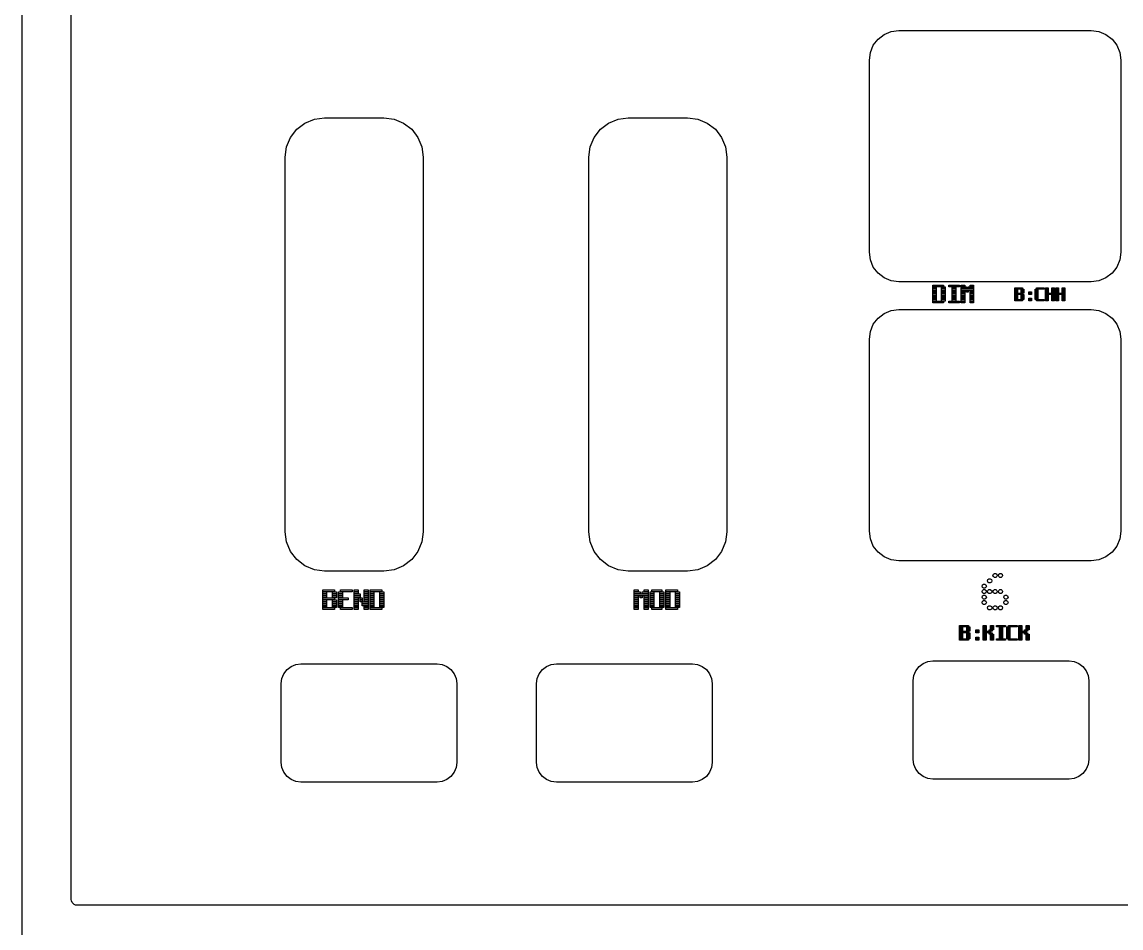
# Model space of a CAD drawing. Header units: millimetres. Extents: x 0 to 390, y 0 to 390.
# Drawn here: x 0 to 111.5, y 91.1 to 183 of the extents above; entities that cross this region are included whole.
import ezdxf

# ---------------------------------------------------------------- set-up
doc = ezdxf.new("R2010")
doc.units = ezdxf.units.MM
for name, color, linetype in [('INCISIONE', 7, 'CONTINUOUS'), ('SEGNO', 5, 'CONTINUOUS'), ('TAGLIO', 1, 'CONTINUOUS')]:
    doc.layers.add(name, color=color, linetype=linetype)

msp = doc.modelspace()

# ---------------------------------------------------------------- linework, layer by layer
at = {"layer": 'INCISIONE'}
for points in [[(92.38, 156.33), (93.46, 156.33), (93.46, 156.15), (92.38, 156.15)], [(92.38, 156.15), (92.74, 156.15), (92.74, 155.97), (92.38, 155.97)], [(93.28, 156.15), (93.64, 156.15), (93.64, 155.97), (93.28, 155.97)], [(94, 156.33), (95.08, 156.33), (95.08, 156.15), (94, 156.15)], [(94.36, 156.15), (94.72, 156.15), (94.72, 155.97), (94.36, 155.97)], [(95.26, 156.33), (95.62, 156.33), (95.62, 156.15), (95.26, 156.15)], [(95.26, 156.15), (95.8, 156.15), (95.8, 155.97), (95.26, 155.97)], [(95.98, 156.15), (96.52, 156.15), (96.52, 155.97), (95.98, 155.97)], [(96.16, 156.33), (96.52, 156.33), (96.52, 156.15), (96.16, 156.15)], [(92.38, 155.97), (92.74, 155.97), (92.74, 155.79), (92.38, 155.79)], [(92.38, 155.79), (92.74, 155.79), (92.74, 155.61), (92.38, 155.61)], [(92.38, 155.61), (92.74, 155.61), (92.74, 155.43), (92.38, 155.43)], [(92.38, 155.43), (92.74, 155.43), (92.74, 155.25), (92.38, 155.25)], [(92.38, 155.25), (92.74, 155.25), (92.74, 155.07), (92.38, 155.07)], [(92.38, 155.07), (92.74, 155.07), (92.74, 154.89), (92.38, 154.89)], [(93.28, 155.97), (93.64, 155.97), (93.64, 155.79), (93.28, 155.79)], [(93.28, 155.79), (93.64, 155.79), (93.64, 155.61), (93.28, 155.61)], [(93.28, 155.61), (93.64, 155.61), (93.64, 155.43), (93.28, 155.43)], [(93.28, 155.43), (93.64, 155.43), (93.64, 155.25), (93.28, 155.25)], [(93.28, 155.25), (93.64, 155.25), (93.64, 155.07), (93.28, 155.07)], [(93.28, 155.07), (93.64, 155.07), (93.64, 154.89), (93.28, 154.89)], [(94.36, 155.97), (94.72, 155.97), (94.72, 155.79), (94.36, 155.79)], [(94.36, 155.79), (94.72, 155.79), (94.72, 155.61), (94.36, 155.61)], [(94.36, 155.61), (94.72, 155.61), (94.72, 155.43), (94.36, 155.43)], [(94.36, 155.43), (94.72, 155.43), (94.72, 155.25), (94.36, 155.25)], [(94.36, 155.25), (94.72, 155.25), (94.72, 155.07), (94.36, 155.07)], [(94.36, 155.07), (94.72, 155.07), (94.72, 154.89), (94.36, 154.89)], [(95.26, 155.97), (96.52, 155.97), (96.52, 155.79), (95.26, 155.79)], [(95.26, 155.79), (95.62, 155.79), (95.62, 155.61), (95.26, 155.61)], [(95.26, 155.61), (95.62, 155.61), (95.62, 155.43), (95.26, 155.43)], [(95.26, 155.43), (95.62, 155.43), (95.62, 155.25), (95.26, 155.25)], [(95.26, 155.25), (95.62, 155.25), (95.62, 155.07), (95.26, 155.07)], [(95.26, 155.07), (95.62, 155.07), (95.62, 154.89), (95.26, 154.89)], [(95.8, 155.79), (95.98, 155.79), (95.98, 155.61), (95.8, 155.61)], [(96.16, 155.79), (96.52, 155.79), (96.52, 155.61), (96.16, 155.61)], [(96.16, 155.61), (96.52, 155.61), (96.52, 155.43), (96.16, 155.43)], [(96.16, 155.43), (96.52, 155.43), (96.52, 155.25), (96.16, 155.25)], [(96.16, 155.25), (96.52, 155.25), (96.52, 155.07), (96.16, 155.07)], [(96.16, 155.07), (96.52, 155.07), (96.52, 154.89), (96.16, 154.89)], [(100.7, 156.03), (101.48, 156.03), (101.48, 155.9), (100.7, 155.9)], [(100.7, 155.9), (100.96, 155.9), (100.96, 155.77), (100.7, 155.77)], [(100.7, 155.77), (100.96, 155.77), (100.96, 155.64), (100.7, 155.64)], [(100.7, 155.64), (100.96, 155.64), (100.96, 155.51), (100.7, 155.51)], [(100.7, 155.51), (101.48, 155.51), (101.48, 155.38), (100.7, 155.38)], [(100.7, 155.38), (100.96, 155.38), (100.96, 155.25), (100.7, 155.25)], [(100.7, 155.25), (100.96, 155.25), (100.96, 155.12), (100.7, 155.12)], [(100.7, 155.12), (100.96, 155.12), (100.96, 154.99), (100.7, 154.99)], [(100.7, 154.99), (100.96, 154.99), (100.96, 154.86), (100.7, 154.86)], [(101.35, 155.9), (101.61, 155.9), (101.61, 155.77), (101.35, 155.77)], [(101.35, 155.77), (101.61, 155.77), (101.61, 155.64), (101.35, 155.64)], [(101.35, 155.64), (101.61, 155.64), (101.61, 155.51), (101.35, 155.51)], [(101.35, 155.38), (101.61, 155.38), (101.61, 155.25), (101.35, 155.25)], [(101.35, 155.25), (101.61, 155.25), (101.61, 155.12), (101.35, 155.12)], [(101.35, 155.12), (101.61, 155.12), (101.61, 154.99), (101.35, 154.99)], [(101.35, 154.99), (101.61, 154.99), (101.61, 154.86), (101.35, 154.86)], [(102.13, 155.64), (102.39, 155.64), (102.39, 155.51), (102.13, 155.51)], [(102.13, 155.51), (102.39, 155.51), (102.39, 155.38), (102.13, 155.38)], [(102.13, 154.99), (102.39, 154.99), (102.39, 154.86), (102.13, 154.86)], [(102.78, 155.9), (103.04, 155.9), (103.04, 155.77), (102.78, 155.77)], [(102.78, 155.77), (103.04, 155.77), (103.04, 155.64), (102.78, 155.64)], [(102.78, 155.64), (103.04, 155.64), (103.04, 155.51), (102.78, 155.51)], [(102.78, 155.51), (103.04, 155.51), (103.04, 155.38), (102.78, 155.38)], [(102.78, 155.38), (103.04, 155.38), (103.04, 155.25), (102.78, 155.25)], [(102.78, 155.25), (103.04, 155.25), (103.04, 155.12), (102.78, 155.12)], [(102.78, 155.12), (103.04, 155.12), (103.04, 154.99), (102.78, 154.99)], [(102.78, 154.99), (103.04, 154.99), (103.04, 154.86), (102.78, 154.86)], [(102.91, 156.03), (103.69, 156.03), (103.69, 155.9), (102.91, 155.9)], [(103.82, 156.03), (104.08, 156.03), (104.08, 155.9), (103.82, 155.9)], [(103.82, 155.9), (104.08, 155.9), (104.08, 155.77), (103.82, 155.77)], [(103.82, 155.77), (104.08, 155.77), (104.08, 155.64), (103.82, 155.64)], [(103.82, 155.64), (104.08, 155.64), (104.08, 155.51), (103.82, 155.51)], [(103.82, 155.51), (104.73, 155.51), (104.73, 155.38), (103.82, 155.38)], [(103.82, 155.38), (104.08, 155.38), (104.08, 155.25), (103.82, 155.25)], [(103.82, 155.25), (104.08, 155.25), (104.08, 155.12), (103.82, 155.12)], [(103.82, 155.12), (104.08, 155.12), (104.08, 154.99), (103.82, 154.99)], [(103.82, 154.99), (104.08, 154.99), (104.08, 154.86), (103.82, 154.86)], [(104.47, 156.03), (104.73, 156.03), (104.73, 155.9), (104.47, 155.9)], [(104.47, 155.9), (104.73, 155.9), (104.73, 155.77), (104.47, 155.77)], [(104.47, 155.77), (104.73, 155.77), (104.73, 155.64), (104.47, 155.64)], [(104.47, 155.64), (104.73, 155.64), (104.73, 155.51), (104.47, 155.51)], [(104.47, 155.38), (104.73, 155.38), (104.73, 155.25), (104.47, 155.25)], [(104.47, 155.25), (104.73, 155.25), (104.73, 155.12), (104.47, 155.12)], [(104.47, 155.12), (104.73, 155.12), (104.73, 154.99), (104.47, 154.99)], [(104.47, 154.99), (104.73, 154.99), (104.73, 154.86), (104.47, 154.86)], [(104.86, 156.03), (105.12, 156.03), (105.12, 155.9), (104.86, 155.9)], [(104.86, 155.9), (105.12, 155.9), (105.12, 155.77), (104.86, 155.77)], [(104.86, 155.77), (105.12, 155.77), (105.12, 155.64), (104.86, 155.64)], [(104.86, 155.64), (105.12, 155.64), (105.12, 155.51), (104.86, 155.51)], [(104.86, 155.51), (105.77, 155.51), (105.77, 155.38), (104.86, 155.38)], [(104.86, 155.38), (105.12, 155.38), (105.12, 155.25), (104.86, 155.25)], [(104.86, 155.25), (105.12, 155.25), (105.12, 155.12), (104.86, 155.12)], [(104.86, 155.12), (105.12, 155.12), (105.12, 154.99), (104.86, 154.99)], [(104.86, 154.99), (105.12, 154.99), (105.12, 154.86), (104.86, 154.86)], [(105.51, 156.03), (105.77, 156.03), (105.77, 155.9), (105.51, 155.9)], [(105.51, 155.9), (105.77, 155.9), (105.77, 155.77), (105.51, 155.77)], [(105.51, 155.77), (105.77, 155.77), (105.77, 155.64), (105.51, 155.64)], [(105.51, 155.64), (105.77, 155.64), (105.77, 155.51), (105.51, 155.51)], [(105.51, 155.38), (105.77, 155.38), (105.77, 155.25), (105.51, 155.25)], [(105.51, 155.25), (105.77, 155.25), (105.77, 155.12), (105.51, 155.12)], [(105.51, 155.12), (105.77, 155.12), (105.77, 154.99), (105.51, 154.99)], [(105.51, 154.99), (105.77, 154.99), (105.77, 154.86), (105.51, 154.86)], [(92.38, 154.89), (92.74, 154.89), (92.74, 154.71), (92.38, 154.71)], [(92.38, 154.71), (93.46, 154.71), (93.46, 154.53), (92.38, 154.53)], [(93.28, 154.89), (93.64, 154.89), (93.64, 154.71), (93.28, 154.71)], [(94, 154.71), (95.08, 154.71), (95.08, 154.53), (94, 154.53)], [(94.36, 154.89), (94.72, 154.89), (94.72, 154.71), (94.36, 154.71)], [(95.26, 154.89), (95.62, 154.89), (95.62, 154.71), (95.26, 154.71)], [(95.26, 154.71), (95.62, 154.71), (95.62, 154.53), (95.26, 154.53)], [(96.16, 154.89), (96.52, 154.89), (96.52, 154.71), (96.16, 154.71)], [(96.16, 154.71), (96.52, 154.71), (96.52, 154.53), (96.16, 154.53)], [(100.7, 154.86), (101.48, 154.86), (101.48, 154.73), (100.7, 154.73)], [(102.13, 154.86), (102.39, 154.86), (102.39, 154.73), (102.13, 154.73)], [(102.91, 154.86), (103.69, 154.86), (103.69, 154.73), (102.91, 154.73)], [(103.82, 154.86), (104.08, 154.86), (104.08, 154.73), (103.82, 154.73)], [(104.47, 154.86), (104.73, 154.86), (104.73, 154.73), (104.47, 154.73)], [(104.86, 154.86), (105.12, 154.86), (105.12, 154.73), (104.86, 154.73)], [(105.51, 154.86), (105.77, 154.86), (105.77, 154.73), (105.51, 154.73)], [(97.815, 125.775), (97.774, 125.649), (97.666, 125.571), (97.534, 125.571), (97.426, 125.649), (97.385, 125.775), (97.426, 125.901), (97.534, 125.979), (97.666, 125.979), (97.774, 125.901)], [(98.365, 126.325), (98.324, 126.199), (98.216, 126.121), (98.084, 126.121), (97.976, 126.199), (97.935, 126.325), (97.976, 126.451), (98.084, 126.529), (98.216, 126.529), (98.324, 126.451)], [(98.915, 126.875), (98.874, 126.749), (98.766, 126.671), (98.634, 126.671), (98.526, 126.749), (98.485, 126.875), (98.526, 127.001), (98.634, 127.079), (98.766, 127.079), (98.874, 127.001)], [(99.465, 126.875), (99.424, 126.749), (99.316, 126.671), (99.184, 126.671), (99.076, 126.749), (99.035, 126.875), (99.076, 127.001), (99.184, 127.079), (99.316, 127.079), (99.424, 127.001)], [(30.5, 125.4), (31.7, 125.4), (31.7, 125.2), (30.5, 125.2)], [(30.5, 125.2), (30.9, 125.2), (30.9, 125), (30.5, 125)], [(30.5, 125), (30.9, 125), (30.9, 124.8), (30.5, 124.8)], [(31.5, 125.2), (31.9, 125.2), (31.9, 125), (31.5, 125)], [(31.5, 125), (31.9, 125), (31.9, 124.8), (31.5, 124.8)], [(32.1, 125.2), (32.5, 125.2), (32.5, 125), (32.1, 125)], [(32.1, 125), (32.5, 125), (32.5, 124.8), (32.1, 124.8)], [(32.3, 125.4), (33.5, 125.4), (33.5, 125.2), (32.3, 125.2)], [(33.7, 125.4), (34.1, 125.4), (34.1, 125.2), (33.7, 125.2)], [(33.7, 125.2), (34.1, 125.2), (34.1, 125), (33.7, 125)], [(33.7, 125), (34.3, 125), (34.3, 124.8), (33.7, 124.8)], [(34.7, 125.4), (35.1, 125.4), (35.1, 125.2), (34.7, 125.2)], [(34.7, 125.2), (35.1, 125.2), (35.1, 125), (34.7, 125)], [(34.7, 125), (35.1, 125), (35.1, 124.8), (34.7, 124.8)], [(35.3, 125.4), (36.5, 125.4), (36.5, 125.2), (35.3, 125.2)], [(35.3, 125.2), (35.7, 125.2), (35.7, 125), (35.3, 125)], [(35.3, 125), (35.7, 125), (35.7, 124.8), (35.3, 124.8)], [(36.3, 125.2), (36.7, 125.2), (36.7, 125), (36.3, 125)], [(36.3, 125), (36.7, 125), (36.7, 124.8), (36.3, 124.8)], [(62.1, 125.4), (62.5, 125.4), (62.5, 125.2), (62.1, 125.2)], [(62.1, 125.2), (62.7, 125.2), (62.7, 125), (62.1, 125)], [(62.1, 125), (63.5, 125), (63.5, 124.8), (62.1, 124.8)], [(62.9, 125.2), (63.5, 125.2), (63.5, 125), (62.9, 125)], [(63.1, 125.4), (63.5, 125.4), (63.5, 125.2), (63.1, 125.2)], [(63.7, 125.2), (64.1, 125.2), (64.1, 125), (63.7, 125)], [(63.7, 125), (64.1, 125), (64.1, 124.8), (63.7, 124.8)], [(63.9, 125.4), (64.9, 125.4), (64.9, 125.2), (63.9, 125.2)], [(64.7, 125.2), (65.1, 125.2), (65.1, 125), (64.7, 125)], [(64.7, 125), (65.1, 125), (65.1, 124.8), (64.7, 124.8)], [(65.3, 125.4), (66.5, 125.4), (66.5, 125.2), (65.3, 125.2)], [(65.3, 125.2), (65.7, 125.2), (65.7, 125), (65.3, 125)], [(65.3, 125), (65.7, 125), (65.7, 124.8), (65.3, 124.8)], [(66.3, 125.2), (66.7, 125.2), (66.7, 125), (66.3, 125)], [(66.3, 125), (66.7, 125), (66.7, 124.8), (66.3, 124.8)], [(97.815, 125.225), (97.774, 125.099), (97.666, 125.021), (97.534, 125.021), (97.426, 125.099), (97.385, 125.225), (97.426, 125.351), (97.534, 125.429), (97.666, 125.429), (97.774, 125.351)], [(97.815, 124.675), (97.774, 124.549), (97.666, 124.471), (97.534, 124.471), (97.426, 124.549), (97.385, 124.675), (97.426, 124.801), (97.534, 124.879), (97.666, 124.879), (97.774, 124.801)], [(98.365, 125.225), (98.324, 125.099), (98.216, 125.021), (98.084, 125.021), (97.976, 125.099), (97.935, 125.225), (97.976, 125.351), (98.084, 125.429), (98.216, 125.429), (98.324, 125.351)], [(98.915, 125.225), (98.874, 125.099), (98.766, 125.021), (98.634, 125.021), (98.526, 125.099), (98.485, 125.225), (98.526, 125.351), (98.634, 125.429), (98.766, 125.429), (98.874, 125.351)], [(99.465, 125.225), (99.424, 125.099), (99.316, 125.021), (99.184, 125.021), (99.076, 125.099), (99.035, 125.225), (99.076, 125.351), (99.184, 125.429), (99.316, 125.429), (99.424, 125.351)], [(100.015, 124.675), (99.974, 124.549), (99.866, 124.471), (99.734, 124.471), (99.626, 124.549), (99.585, 124.675), (99.626, 124.801), (99.734, 124.879), (99.866, 124.879), (99.974, 124.801)], [(30.5, 124.8), (30.9, 124.8), (30.9, 124.6), (30.5, 124.6)], [(30.5, 124.6), (31.7, 124.6), (31.7, 124.4), (30.5, 124.4)], [(30.5, 124.4), (30.9, 124.4), (30.9, 124.2), (30.5, 124.2)], [(30.5, 124.2), (30.9, 124.2), (30.9, 124), (30.5, 124)], [(30.5, 124), (30.9, 124), (30.9, 123.8), (30.5, 123.8)], [(30.5, 123.8), (30.9, 123.8), (30.9, 123.6), (30.5, 123.6)], [(31.5, 124.8), (31.9, 124.8), (31.9, 124.6), (31.5, 124.6)], [(31.5, 124.4), (31.9, 124.4), (31.9, 124.2), (31.5, 124.2)], [(31.5, 124.2), (31.9, 124.2), (31.9, 124), (31.5, 124)], [(31.5, 124), (31.9, 124), (31.9, 123.8), (31.5, 123.8)], [(31.5, 123.8), (31.9, 123.8), (31.9, 123.6), (31.5, 123.6)], [(32.1, 124.8), (32.5, 124.8), (32.5, 124.6), (32.1, 124.6)], [(32.1, 124.6), (33.1, 124.6), (33.1, 124.4), (32.1, 124.4)], [(32.1, 124.4), (32.5, 124.4), (32.5, 124.2), (32.1, 124.2)], [(32.1, 124.2), (32.5, 124.2), (32.5, 124), (32.1, 124)], [(32.1, 124), (32.5, 124), (32.5, 123.8), (32.1, 123.8)], [(32.1, 123.8), (32.5, 123.8), (32.5, 123.6), (32.1, 123.6)], [(33.7, 124.8), (34.3, 124.8), (34.3, 124.6), (33.7, 124.6)], [(33.7, 124.6), (34.1, 124.6), (34.1, 124.4), (33.7, 124.4)], [(33.7, 124.4), (34.1, 124.4), (34.1, 124.2), (33.7, 124.2)], [(33.7, 124.2), (34.1, 124.2), (34.1, 124), (33.7, 124)], [(33.7, 124), (34.1, 124), (34.1, 123.8), (33.7, 123.8)], [(33.7, 123.8), (34.1, 123.8), (34.1, 123.6), (33.7, 123.6)], [(34.3, 124.6), (34.5, 124.6), (34.5, 124.4), (34.3, 124.4)], [(34.3, 124.4), (34.5, 124.4), (34.5, 124.2), (34.3, 124.2)], [(34.5, 124.2), (35.1, 124.2), (35.1, 124), (34.5, 124)], [(34.5, 124), (35.1, 124), (35.1, 123.8), (34.5, 123.8)], [(34.7, 124.8), (35.1, 124.8), (35.1, 124.6), (34.7, 124.6)], [(34.7, 124.6), (35.1, 124.6), (35.1, 124.4), (34.7, 124.4)], [(34.7, 124.4), (35.1, 124.4), (35.1, 124.2), (34.7, 124.2)], [(34.7, 123.8), (35.1, 123.8), (35.1, 123.6), (34.7, 123.6)], [(35.3, 124.8), (35.7, 124.8), (35.7, 124.6), (35.3, 124.6)], [(35.3, 124.6), (35.7, 124.6), (35.7, 124.4), (35.3, 124.4)], [(35.3, 124.4), (35.7, 124.4), (35.7, 124.2), (35.3, 124.2)], [(35.3, 124.2), (35.7, 124.2), (35.7, 124), (35.3, 124)], [(35.3, 124), (35.7, 124), (35.7, 123.8), (35.3, 123.8)], [(35.3, 123.8), (35.7, 123.8), (35.7, 123.6), (35.3, 123.6)], [(36.3, 124.8), (36.7, 124.8), (36.7, 124.6), (36.3, 124.6)], [(36.3, 124.6), (36.7, 124.6), (36.7, 124.4), (36.3, 124.4)], [(36.3, 124.4), (36.7, 124.4), (36.7, 124.2), (36.3, 124.2)], [(36.3, 124.2), (36.7, 124.2), (36.7, 124), (36.3, 124)], [(36.3, 124), (36.7, 124), (36.7, 123.8), (36.3, 123.8)], [(36.3, 123.8), (36.7, 123.8), (36.7, 123.6), (36.3, 123.6)], [(62.1, 124.8), (62.5, 124.8), (62.5, 124.6), (62.1, 124.6)], [(62.1, 124.6), (62.5, 124.6), (62.5, 124.4), (62.1, 124.4)], [(62.1, 124.4), (62.5, 124.4), (62.5, 124.2), (62.1, 124.2)], [(62.1, 124.2), (62.5, 124.2), (62.5, 124), (62.1, 124)], [(62.1, 124), (62.5, 124), (62.5, 123.8), (62.1, 123.8)], [(62.1, 123.8), (62.5, 123.8), (62.5, 123.6), (62.1, 123.6)], [(62.7, 124.8), (62.9, 124.8), (62.9, 124.6), (62.7, 124.6)], [(63.1, 124.8), (63.5, 124.8), (63.5, 124.6), (63.1, 124.6)], [(63.1, 124.6), (63.5, 124.6), (63.5, 124.4), (63.1, 124.4)], [(63.1, 124.4), (63.5, 124.4), (63.5, 124.2), (63.1, 124.2)], [(63.1, 124.2), (63.5, 124.2), (63.5, 124), (63.1, 124)], [(63.1, 124), (63.5, 124), (63.5, 123.8), (63.1, 123.8)], [(63.1, 123.8), (63.5, 123.8), (63.5, 123.6), (63.1, 123.6)], [(63.7, 124.8), (64.1, 124.8), (64.1, 124.6), (63.7, 124.6)], [(63.7, 124.6), (64.1, 124.6), (64.1, 124.4), (63.7, 124.4)], [(63.7, 124.4), (64.1, 124.4), (64.1, 124.2), (63.7, 124.2)], [(63.7, 124.2), (64.1, 124.2), (64.1, 124), (63.7, 124)], [(63.7, 124), (64.1, 124), (64.1, 123.8), (63.7, 123.8)], [(63.7, 123.8), (64.1, 123.8), (64.1, 123.6), (63.7, 123.6)], [(64.7, 124.8), (65.1, 124.8), (65.1, 124.6), (64.7, 124.6)], [(64.7, 124.6), (65.1, 124.6), (65.1, 124.4), (64.7, 124.4)], [(64.7, 124.4), (65.1, 124.4), (65.1, 124.2), (64.7, 124.2)], [(64.7, 124.2), (65.1, 124.2), (65.1, 124), (64.7, 124)], [(64.7, 124), (65.1, 124), (65.1, 123.8), (64.7, 123.8)], [(64.7, 123.8), (65.1, 123.8), (65.1, 123.6), (64.7, 123.6)], [(65.3, 124.8), (65.7, 124.8), (65.7, 124.6), (65.3, 124.6)], [(65.3, 124.6), (65.7, 124.6), (65.7, 124.4), (65.3, 124.4)], [(65.3, 124.4), (65.7, 124.4), (65.7, 124.2), (65.3, 124.2)], [(65.3, 124.2), (65.7, 124.2), (65.7, 124), (65.3, 124)], [(65.3, 124), (65.7, 124), (65.7, 123.8), (65.3, 123.8)], [(65.3, 123.8), (65.7, 123.8), (65.7, 123.6), (65.3, 123.6)], [(66.3, 124.8), (66.7, 124.8), (66.7, 124.6), (66.3, 124.6)], [(66.3, 124.6), (66.7, 124.6), (66.7, 124.4), (66.3, 124.4)], [(66.3, 124.4), (66.7, 124.4), (66.7, 124.2), (66.3, 124.2)], [(66.3, 124.2), (66.7, 124.2), (66.7, 124), (66.3, 124)], [(66.3, 124), (66.7, 124), (66.7, 123.8), (66.3, 123.8)], [(66.3, 123.8), (66.7, 123.8), (66.7, 123.6), (66.3, 123.6)], [(97.815, 124.125), (97.774, 123.999), (97.666, 123.921), (97.534, 123.921), (97.426, 123.999), (97.385, 124.125), (97.426, 124.251), (97.534, 124.329), (97.666, 124.329), (97.774, 124.251)], [(98.365, 123.575), (98.324, 123.449), (98.216, 123.371), (98.084, 123.371), (97.976, 123.449), (97.935, 123.575), (97.976, 123.701), (98.084, 123.779), (98.216, 123.779), (98.324, 123.701)], [(98.915, 123.575), (98.874, 123.449), (98.766, 123.371), (98.634, 123.371), (98.526, 123.449), (98.485, 123.575), (98.526, 123.701), (98.634, 123.779), (98.766, 123.779), (98.874, 123.701)], [(99.465, 123.575), (99.424, 123.449), (99.316, 123.371), (99.184, 123.371), (99.076, 123.449), (99.035, 123.575), (99.076, 123.701), (99.184, 123.779), (99.316, 123.779), (99.424, 123.701)], [(100.015, 124.125), (99.974, 123.999), (99.866, 123.921), (99.734, 123.921), (99.626, 123.999), (99.585, 124.125), (99.626, 124.251), (99.734, 124.329), (99.866, 124.329), (99.974, 124.251)], [(30.5, 123.6), (31.7, 123.6), (31.7, 123.4), (30.5, 123.4)], [(32.3, 123.6), (33.5, 123.6), (33.5, 123.4), (32.3, 123.4)], [(33.7, 123.6), (34.1, 123.6), (34.1, 123.4), (33.7, 123.4)], [(34.7, 123.6), (35.1, 123.6), (35.1, 123.4), (34.7, 123.4)], [(35.3, 123.6), (36.5, 123.6), (36.5, 123.4), (35.3, 123.4)], [(62.1, 123.6), (62.5, 123.6), (62.5, 123.4), (62.1, 123.4)], [(63.1, 123.6), (63.5, 123.6), (63.5, 123.4), (63.1, 123.4)], [(63.9, 123.6), (64.9, 123.6), (64.9, 123.4), (63.9, 123.4)], [(65.3, 123.6), (66.5, 123.6), (66.5, 123.4), (65.3, 123.4)], [(95.1, 121.8), (96, 121.8), (96, 121.65), (95.1, 121.65)], [(95.1, 121.65), (95.4, 121.65), (95.4, 121.5), (95.1, 121.5)], [(95.85, 121.65), (96.15, 121.65), (96.15, 121.5), (95.85, 121.5)], [(97.5, 121.8), (97.8, 121.8), (97.8, 121.65), (97.5, 121.65)], [(97.5, 121.65), (97.8, 121.65), (97.8, 121.5), (97.5, 121.5)], [(98.25, 121.8), (98.55, 121.8), (98.55, 121.65), (98.25, 121.65)], [(98.25, 121.65), (98.55, 121.65), (98.55, 121.5), (98.25, 121.5)], [(98.85, 121.8), (99.75, 121.8), (99.75, 121.65), (98.85, 121.65)], [(99.15, 121.65), (99.45, 121.65), (99.45, 121.5), (99.15, 121.5)], [(99.9, 121.65), (100.2, 121.65), (100.2, 121.5), (99.9, 121.5)], [(100.05, 121.8), (100.95, 121.8), (100.95, 121.65), (100.05, 121.65)], [(101.1, 121.8), (101.4, 121.8), (101.4, 121.65), (101.1, 121.65)], [(101.1, 121.65), (101.4, 121.65), (101.4, 121.5), (101.1, 121.5)], [(101.85, 121.8), (102.15, 121.8), (102.15, 121.65), (101.85, 121.65)], [(101.85, 121.65), (102.15, 121.65), (102.15, 121.5), (101.85, 121.5)], [(95.1, 121.5), (95.4, 121.5), (95.4, 121.35), (95.1, 121.35)], [(95.1, 121.35), (95.4, 121.35), (95.4, 121.2), (95.1, 121.2)], [(95.1, 121.2), (96, 121.2), (96, 121.05), (95.1, 121.05)], [(95.1, 121.05), (95.4, 121.05), (95.4, 120.9), (95.1, 120.9)], [(95.1, 120.9), (95.4, 120.9), (95.4, 120.75), (95.1, 120.75)], [(95.1, 120.75), (95.4, 120.75), (95.4, 120.6), (95.1, 120.6)], [(95.1, 120.6), (95.4, 120.6), (95.4, 120.45), (95.1, 120.45)], [(95.1, 120.45), (96, 120.45), (96, 120.3), (95.1, 120.3)], [(95.85, 121.5), (96.15, 121.5), (96.15, 121.35), (95.85, 121.35)], [(95.85, 121.35), (96.15, 121.35), (96.15, 121.2), (95.85, 121.2)], [(95.85, 121.05), (96.15, 121.05), (96.15, 120.9), (95.85, 120.9)], [(95.85, 120.9), (96.15, 120.9), (96.15, 120.75), (95.85, 120.75)], [(95.85, 120.75), (96.15, 120.75), (96.15, 120.6), (95.85, 120.6)], [(95.85, 120.6), (96.15, 120.6), (96.15, 120.45), (95.85, 120.45)], [(96.75, 121.35), (97.05, 121.35), (97.05, 121.2), (96.75, 121.2)], [(96.75, 121.2), (97.05, 121.2), (97.05, 121.05), (96.75, 121.05)], [(96.75, 120.6), (97.05, 120.6), (97.05, 120.45), (96.75, 120.45)], [(96.75, 120.45), (97.05, 120.45), (97.05, 120.3), (96.75, 120.3)], [(97.5, 121.5), (97.8, 121.5), (97.8, 121.35), (97.5, 121.35)], [(97.5, 121.35), (97.8, 121.35), (97.8, 121.2), (97.5, 121.2)], [(97.5, 121.2), (98.25, 121.2), (98.25, 121.05), (97.5, 121.05)], [(97.5, 121.05), (97.8, 121.05), (97.8, 120.9), (97.5, 120.9)], [(97.5, 120.9), (97.8, 120.9), (97.8, 120.75), (97.5, 120.75)], [(97.5, 120.75), (97.8, 120.75), (97.8, 120.6), (97.5, 120.6)], [(97.5, 120.6), (97.8, 120.6), (97.8, 120.45), (97.5, 120.45)], [(97.5, 120.45), (97.8, 120.45), (97.8, 120.3), (97.5, 120.3)], [(98.1, 121.35), (98.4, 121.35), (98.4, 121.2), (98.1, 121.2)], [(98.1, 121.05), (98.4, 121.05), (98.4, 120.9), (98.1, 120.9)], [(98.25, 121.5), (98.55, 121.5), (98.55, 121.35), (98.25, 121.35)], [(98.25, 120.9), (98.55, 120.9), (98.55, 120.75), (98.25, 120.75)], [(98.25, 120.75), (98.55, 120.75), (98.55, 120.6), (98.25, 120.6)], [(98.25, 120.6), (98.55, 120.6), (98.55, 120.45), (98.25, 120.45)], [(98.25, 120.45), (98.55, 120.45), (98.55, 120.3), (98.25, 120.3)], [(98.85, 120.45), (99.75, 120.45), (99.75, 120.3), (98.85, 120.3)], [(99.15, 121.5), (99.45, 121.5), (99.45, 121.35), (99.15, 121.35)], [(99.15, 121.35), (99.45, 121.35), (99.45, 121.2), (99.15, 121.2)], [(99.15, 121.2), (99.45, 121.2), (99.45, 121.05), (99.15, 121.05)], [(99.15, 121.05), (99.45, 121.05), (99.45, 120.9), (99.15, 120.9)], [(99.15, 120.9), (99.45, 120.9), (99.45, 120.75), (99.15, 120.75)], [(99.15, 120.75), (99.45, 120.75), (99.45, 120.6), (99.15, 120.6)], [(99.15, 120.6), (99.45, 120.6), (99.45, 120.45), (99.15, 120.45)], [(99.9, 121.5), (100.2, 121.5), (100.2, 121.35), (99.9, 121.35)], [(99.9, 121.35), (100.2, 121.35), (100.2, 121.2), (99.9, 121.2)], [(99.9, 121.2), (100.2, 121.2), (100.2, 121.05), (99.9, 121.05)], [(99.9, 121.05), (100.2, 121.05), (100.2, 120.9), (99.9, 120.9)], [(99.9, 120.9), (100.2, 120.9), (100.2, 120.75), (99.9, 120.75)], [(99.9, 120.75), (100.2, 120.75), (100.2, 120.6), (99.9, 120.6)], [(99.9, 120.6), (100.2, 120.6), (100.2, 120.45), (99.9, 120.45)], [(100.05, 120.45), (100.95, 120.45), (100.95, 120.3), (100.05, 120.3)], [(101.1, 121.5), (101.4, 121.5), (101.4, 121.35), (101.1, 121.35)], [(101.1, 121.35), (101.4, 121.35), (101.4, 121.2), (101.1, 121.2)], [(101.1, 121.2), (101.85, 121.2), (101.85, 121.05), (101.1, 121.05)], [(101.1, 121.05), (101.4, 121.05), (101.4, 120.9), (101.1, 120.9)], [(101.1, 120.9), (101.4, 120.9), (101.4, 120.75), (101.1, 120.75)], [(101.1, 120.75), (101.4, 120.75), (101.4, 120.6), (101.1, 120.6)], [(101.1, 120.6), (101.4, 120.6), (101.4, 120.45), (101.1, 120.45)], [(101.1, 120.45), (101.4, 120.45), (101.4, 120.3), (101.1, 120.3)], [(101.7, 121.35), (102, 121.35), (102, 121.2), (101.7, 121.2)], [(101.7, 121.05), (102, 121.05), (102, 120.9), (101.7, 120.9)], [(101.85, 121.5), (102.15, 121.5), (102.15, 121.35), (101.85, 121.35)], [(101.85, 120.9), (102.15, 120.9), (102.15, 120.75), (101.85, 120.75)], [(101.85, 120.75), (102.15, 120.75), (102.15, 120.6), (101.85, 120.6)], [(101.85, 120.6), (102.15, 120.6), (102.15, 120.45), (101.85, 120.45)], [(101.85, 120.45), (102.15, 120.45), (102.15, 120.3), (101.85, 120.3)]]:
    msp.add_lwpolyline(points, close=True, dxfattribs=at)
at = {"layer": 'SEGNO'}
msp.add_lwpolyline([(0, 0), (390, 0), (390, 390), (0, 390)], close=True, dxfattribs=at)
at = {"layer": 'TAGLIO'}
msp.add_lwpolyline([(363.5, 93.4), (5.6, 93.4), (5.445, 93.42), (5.3, 93.48), (5.176, 93.576), (5.08, 93.7), (5.02, 93.845), (5, 94), (5, 226.6), (5.02, 226.755), (5.08, 226.9), (5.176, 227.024), (5.3, 227.12), (5.445, 227.18), (5.6, 227.2), (363.5, 227.2)], dxfattribs=at)
for points in [[(108.45, 182.15), (109.226, 182.048), (109.95, 181.748), (110.571, 181.271), (111.048, 180.65), (111.348, 179.926), (111.45, 179.15), (111.45, 159.65), (111.348, 158.874), (111.048, 158.15), (110.571, 157.529), (109.95, 157.052), (109.226, 156.752), (108.45, 156.65), (88.95, 156.65), (88.174, 156.752), (87.45, 157.052), (86.829, 157.529), (86.352, 158.15), (86.052, 158.874), (85.95, 159.65), (85.95, 179.15), (86.052, 179.926), (86.352, 180.65), (86.829, 181.271), (87.45, 181.748), (88.174, 182.048), (88.95, 182.15)], [(36.7, 173.3), (37.735, 173.164), (38.7, 172.764), (39.528, 172.128), (40.164, 171.3), (40.564, 170.335), (40.7, 169.3), (40.7, 131.3), (40.564, 130.265), (40.164, 129.3), (39.528, 128.472), (38.7, 127.836), (37.735, 127.436), (36.7, 127.3), (30.7, 127.3), (29.665, 127.436), (28.7, 127.836), (27.872, 128.472), (27.236, 129.3), (26.836, 130.265), (26.7, 131.3), (26.7, 169.3), (26.836, 170.335), (27.236, 171.3), (27.872, 172.128), (28.7, 172.764), (29.665, 173.164), (30.7, 173.3)], [(67.5, 173.3), (68.535, 173.164), (69.5, 172.764), (70.328, 172.128), (70.964, 171.3), (71.364, 170.335), (71.5, 169.3), (71.5, 131.3), (71.364, 130.265), (70.964, 129.3), (70.328, 128.472), (69.5, 127.836), (68.535, 127.436), (67.5, 127.3), (61.5, 127.3), (60.465, 127.436), (59.5, 127.836), (58.672, 128.472), (58.036, 129.3), (57.636, 130.265), (57.5, 131.3), (57.5, 169.3), (57.636, 170.335), (58.036, 171.3), (58.672, 172.128), (59.5, 172.764), (60.465, 173.164), (61.5, 173.3)], [(108.45, 153.85), (109.226, 153.748), (109.95, 153.448), (110.571, 152.971), (111.048, 152.35), (111.348, 151.626), (111.45, 150.85), (111.45, 131.35), (111.348, 130.574), (111.048, 129.85), (110.571, 129.229), (109.95, 128.752), (109.226, 128.452), (108.45, 128.35), (88.95, 128.35), (88.174, 128.452), (87.45, 128.752), (86.829, 129.229), (86.352, 129.85), (86.052, 130.574), (85.95, 131.35), (85.95, 150.85), (86.052, 151.626), (86.352, 152.35), (86.829, 152.971), (87.45, 153.448), (88.174, 153.748), (88.95, 153.85)], [(106.2, 118.2), (106.718, 118.132), (107.2, 117.932), (107.614, 117.614), (107.932, 117.2), (108.132, 116.718), (108.2, 116.2), (108.2, 108.2), (108.132, 107.682), (107.932, 107.2), (107.614, 106.786), (107.2, 106.468), (106.718, 106.268), (106.2, 106.2), (92.4, 106.2), (91.882, 106.268), (91.4, 106.468), (90.986, 106.786), (90.668, 107.2), (90.468, 107.682), (90.4, 108.2), (90.4, 116.2), (90.468, 116.718), (90.668, 117.2), (90.986, 117.614), (91.4, 117.932), (91.882, 118.132), (92.4, 118.2)], [(42.1, 117.9), (42.618, 117.832), (43.1, 117.632), (43.514, 117.314), (43.832, 116.9), (44.032, 116.418), (44.1, 115.9), (44.1, 107.9), (44.032, 107.382), (43.832, 106.9), (43.514, 106.486), (43.1, 106.168), (42.618, 105.968), (42.1, 105.9), (28.3, 105.9), (27.782, 105.968), (27.3, 106.168), (26.886, 106.486), (26.568, 106.9), (26.368, 107.382), (26.3, 107.9), (26.3, 115.9), (26.368, 116.418), (26.568, 116.9), (26.886, 117.314), (27.3, 117.632), (27.782, 117.832), (28.3, 117.9)], [(68, 117.9), (68.518, 117.832), (69, 117.632), (69.414, 117.314), (69.732, 116.9), (69.932, 116.418), (70, 115.9), (70, 107.9), (69.932, 107.382), (69.732, 106.9), (69.414, 106.486), (69, 106.168), (68.518, 105.968), (68, 105.9), (54.2, 105.9), (53.682, 105.968), (53.2, 106.168), (52.786, 106.486), (52.468, 106.9), (52.268, 107.382), (52.2, 107.9), (52.2, 115.9), (52.268, 116.418), (52.468, 116.9), (52.786, 117.314), (53.2, 117.632), (53.682, 117.832), (54.2, 117.9)]]:
    msp.add_lwpolyline(points, close=True, dxfattribs=at)

doc.saveas('drawing.dxf')
